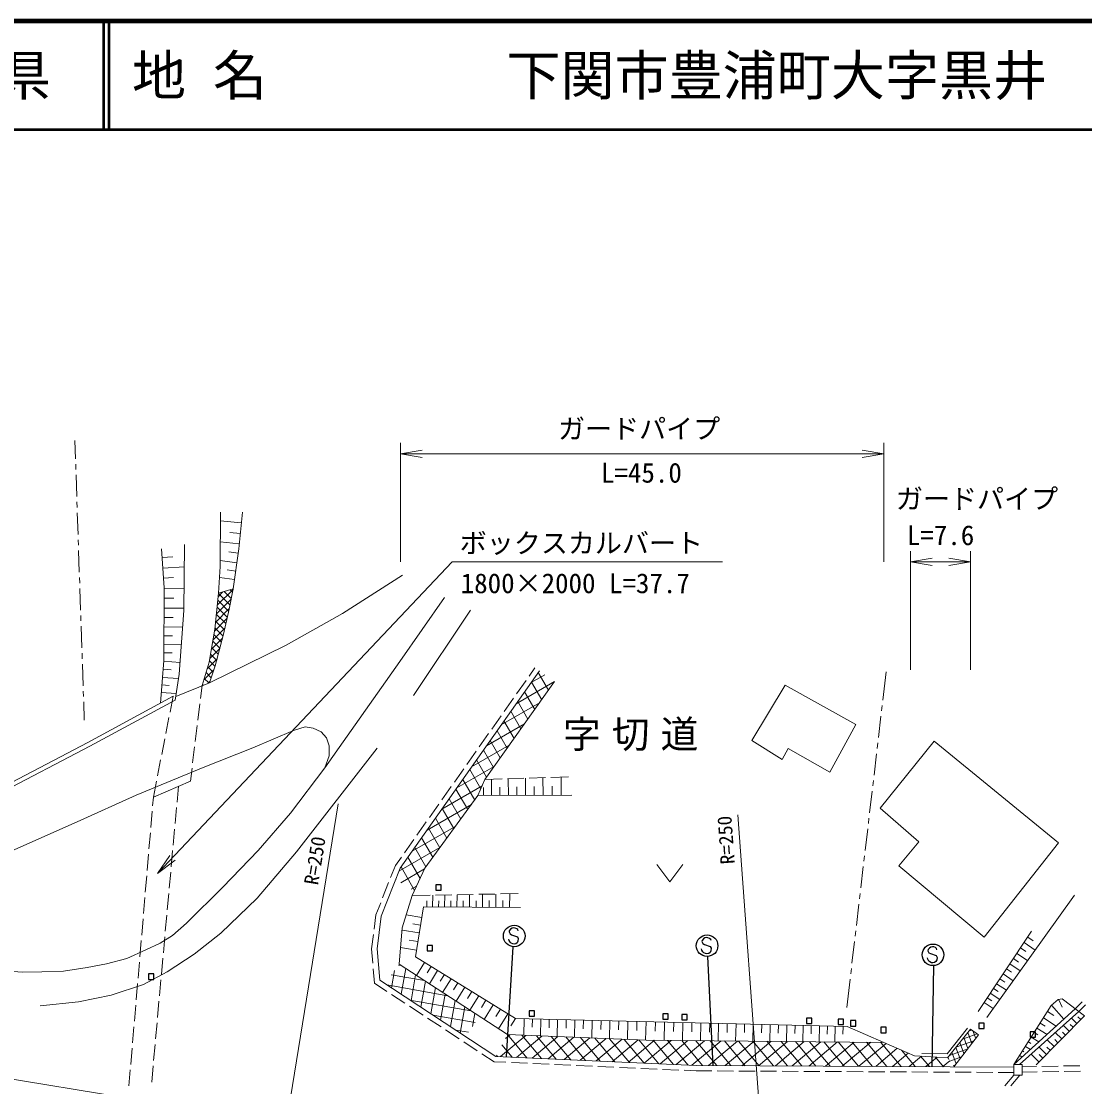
# Model space of a CAD drawing. Units: millimetres, scale not verified. Extents: x 40000 to 680000, y 20000 to 380000.
# Drawn here: x 360144 to 458509, y 281458 to 380000 of the extents above; entities that cross this region are included whole.
import ezdxf
from ezdxf.enums import TextEntityAlignment as Align

# ---------------------------------------------------------------- set-up
doc = ezdxf.new("R2010")
doc.units = ezdxf.units.MM
doc.header["$LTSCALE"] = 1000
doc.linetypes.add('CHAIN', pattern=[18.5, 12, -1.5, 3.5, -1.5])
for name, color, linetype, lineweight in [('M-BMK', 2, 'CHAIN', 13), ('M-BMK-HTXT', 7, 'Continuous', 13), ('M-BMK-ROW', 30, 'Continuous', 25), ('M-STR-HTXT', 7, 'Continuous', 13), ('M-STR-STRC', 7, 'Continuous', 25), ('M-TTL', 2, 'Continuous', 140), ('M-TTL-LINE', 7, 'Continuous', 50), ('M-WORK', 1, 'Continuous', 13)]:
    doc.layers.add(name, color=color, linetype=linetype, lineweight=lineweight)
doc.layers.add('M-TTL-TXT', color=7, linetype='Continuous')
doc.styles.add('ＭＳ ゴシック', font='')
doc.styles.get('ＭＳ ゴシック').set_extended_font_data('MS Gothic')

# ---------------------------------------------------------------- blocks, each defined once
blk = doc.blocks.new('open_arrow')
at = {"color": 0, "linetype": 'Continuous', "lineweight": -2}
blk.add_lwpolyline([(7.5, 1.25), (0, 0), (7.5, -1.25)], dxfattribs=at)

msp = doc.modelspace()

# ---------------------------------------------------------------- hatches: boundary and pattern name
at = {"layer": 'M-WORK'}
h = msp.add_hatch(dxfattribs=at)
h.set_pattern_fill('USER', color=256, style=0, pattern_type=2)
h.set_pattern_definition([(45, (378876, 325888), (-353.553, 353.553), []), (135, (378876, 325888), (-353.553, -353.553), [])])
h.paths.add_polyline_path([(377542, 318825), (378082, 320385), (378856, 323317), (379747, 327515), (378387, 327093), (378035, 323774), (377519, 320725), (376877, 318552)])
h = msp.add_hatch(dxfattribs=at)
h.set_pattern_fill('USER', color=256, style=0, pattern_type=2)
h.set_pattern_definition([(30, (407847, 317993), (-500, 866.025), []), (120, (407847, 317993), (-866.025, -500), [])])
h.paths.add_polyline_path([(409475, 318921), (403011, 309872), (402380, 308379), (397482, 301671), (396488, 299538), (394776, 300617), (395200, 301685), (408069, 319925)])
h = msp.add_hatch(dxfattribs=at)
h.set_pattern_fill('USER', color=256, style=0, pattern_type=2)
h.set_pattern_definition([(350, (397365, 290266), (173.65, 984.81), []), (260, (397365, 290266), (984.81, -173.65), [])])
h.paths.add_polyline_path([(395107, 292795), (402500, 287973), (401245, 286088), (393754, 291009)])
h = msp.add_hatch(dxfattribs=at)
h.set_pattern_fill('USER', color=256, style=0, pattern_type=2)
h.set_pattern_definition([(20, (446768, 284630), (-171.01, 469.85), []), (110, (446768, 284630), (-469.85, -171.01), [])])
h.paths.add_polyline_path([(445825, 284143), (447957, 286773), (448685, 286262), (446412, 283304)])
h = msp.add_hatch(dxfattribs=at)
h.set_pattern_fill('USER', color=256, style=0, pattern_type=2)
h.set_pattern_definition([(130, (412886, 284778), (-766.044, -642.788), []), (40, (412886, 284778), (-642.788, 766.044), [])])
h.paths.add_polyline_path([(405104, 286274), (416208, 285827), (417944, 285757), (439919, 285556), (442774, 284309), (445825, 284143), (446412, 283304), (422575, 283422), (404035, 284255)])

# ---------------------------------------------------------------- linework, layer by layer
at = {"layer": 'M-BMK'}
msp.add_line((321277, 288335), (384639, 278035), dxfattribs=at)
at = {"layer": 'M-BMK-HTXT'}
for p, q in [((365101, 341237), (365158, 339538)), ((365175, 339038), (365191, 338539)), ((365208, 338039), (365275, 336040)), ((365292, 335540), (365309, 335040)), ((365326, 334541), (365393, 332542)), ((365410, 332042), (365427, 331542)), ((365444, 331043), (365511, 329044)), ((365528, 328544), (365544, 328044)), ((365561, 327545), (365628, 325546)), ((365645, 325046), (365662, 324546)), ((365679, 324047), (365746, 322048)), ((365763, 321548), (365780, 321048)), ((365797, 320549), (365864, 318550)), ((440143, 319824), (439837, 317221)), ((365881, 318050), (365897, 317550)), ((365914, 317051), (365971, 315352)), ((439779, 316724), (439721, 316227)), ((439663, 315731), (439429, 313745)), ((439371, 313248), (439313, 312751)), ((439255, 312255), (439022, 310268)), ((438963, 309772), (438905, 309275)), ((438847, 308779), (438614, 306792)), ((438555, 306296), (438497, 305799)), ((438439, 305302), (438206, 303316)), ((438147, 302819), (438089, 302323)), ((438031, 301826), (437798, 299840)), ((437740, 299343), (437681, 298847)), ((437623, 298350), (437390, 296364)), ((437332, 295867), (437273, 295371)), ((437215, 294874), (436982, 292888)), ((436924, 292391), (436865, 291894)), ((436807, 291398), (436502, 288794))]:
    msp.add_line(p, q, dxfattribs=at)
at = {"layer": 'M-BMK-ROW'}
for p, q in [((398975, 300144), (398475, 300144)), ((398475, 300144), (398475, 299644)), ((398475, 299644), (398975, 299644)), ((398975, 299644), (398975, 300144)), ((398190, 294533), (397690, 294533)), ((397690, 294533), (397690, 294033)), ((397690, 294033), (398190, 294033)), ((398190, 294033), (398190, 294533)), ((372401, 291882), (371901, 291882)), ((371901, 291882), (371901, 291382)), ((372401, 291382), (372401, 291882)), ((371901, 291382), (372401, 291382)), ((407612, 288482), (407112, 288482)), ((407112, 288482), (407112, 287982)), ((407112, 287982), (407612, 287982)), ((407612, 287982), (407612, 288482)), ((419990, 288201), (419490, 288201)), ((419490, 288201), (419490, 287701)), ((419990, 287701), (419990, 288201)), ((421739, 288137), (421239, 288137)), ((421239, 288137), (421239, 287637)), ((421739, 287637), (421739, 288137)), ((433264, 287802), (432764, 287802)), ((432764, 287802), (432764, 287302)), ((433264, 287302), (433264, 287802)), ((419490, 287701), (419990, 287701)), ((421239, 287637), (421739, 287637)), ((432764, 287302), (433264, 287302)), ((436201, 287713), (435701, 287713)), ((435701, 287713), (435701, 287213)), ((435701, 287213), (436201, 287213)), ((436201, 287213), (436201, 287713)), ((437350, 287572), (436850, 287572)), ((436850, 287572), (436850, 287072)), ((436850, 287072), (437350, 287072)), ((437350, 287072), (437350, 287572)), ((440146, 286953), (439646, 286953)), ((439646, 286953), (439646, 286453)), ((440146, 286453), (440146, 286953)), ((449215, 287348), (448715, 287348)), ((448715, 287348), (448715, 286848)), ((448715, 286848), (449215, 286848)), ((449215, 286848), (449215, 287348)), ((439646, 286453), (440146, 286453)), ((453966, 286527), (453466, 286527)), ((453466, 286527), (453466, 286027)), ((453466, 286027), (453966, 286027)), ((453966, 286027), (453966, 286527))]:
    msp.add_line(p, q, dxfattribs=at)
at = {"layer": 'M-STR-HTXT'}
for p, q in [((395225, 330000), (395225, 341000)), ((439919, 330000), (439919, 341000)), ((395225, 340000), (439919, 340000)), ((442402, 320000), (442402, 331000)), ((447957, 320000), (447957, 331000)), ((442402, 330000), (447957, 330000)), ((384639, 278035), (389449, 307626)), ((428619, 276735), (426435, 306606))]:
    msp.add_line(p, q, dxfattribs=at)
msp.add_lwpolyline([(372743, 301172), (400000, 330000), (425000, 330000)], dxfattribs=at)
at = {"layer": 'M-STR-STRC'}
for p, q in [((405282, 295884), (405266, 295770)), ((405266, 295770), (405351, 295588)), ((405410, 296022), (405282, 295884)), ((405541, 296115), (405410, 296022)), ((405707, 296149), (405541, 296115)), ((405823, 296133), (405707, 296149)), ((405967, 296060), (405823, 296133)), ((406077, 295986), (405967, 296060)), ((406112, 295874), (406077, 295986)), ((405268, 294995), (405229, 295105)), ((405352, 294818), (405268, 294995)), ((405351, 295588), (405502, 295514)), ((405455, 294744), (405352, 294818)), ((405602, 294669), (405455, 294744)), ((405502, 295514), (406035, 295326)), ((405722, 294652), (405602, 294669)), ((405889, 294681), (405722, 294652)), ((406014, 294777), (405889, 294681)), ((406085, 294926), (406014, 294777)), ((406035, 295326), (406115, 295153)), ((406115, 295153), (406085, 294926)), ((423119, 294987), (423103, 294873)), ((423103, 294873), (423188, 294691)), ((423247, 295125), (423119, 294987)), ((423188, 294691), (423339, 294617)), ((423378, 295218), (423247, 295125)), ((423544, 295252), (423378, 295218)), ((423660, 295235), (423544, 295252)), ((423804, 295163), (423660, 295235)), ((423914, 295088), (423804, 295163)), ((423949, 294977), (423914, 295088)), ((405612, 294406), (405005, 284211)), ((423105, 294098), (423066, 294208)), ((423189, 293921), (423105, 294098)), ((423292, 293847), (423189, 293921)), ((423439, 293772), (423292, 293847)), ((423339, 294617), (423872, 294429)), ((423559, 293755), (423439, 293772)), ((423726, 293784), (423559, 293755)), ((423851, 293880), (423726, 293784)), ((423922, 294029), (423851, 293880)), ((423872, 294429), (423952, 294256)), ((423952, 294256), (423922, 294029)), ((444017, 294142), (444001, 294029)), ((444001, 294029), (444086, 293846)), ((444145, 294281), (444017, 294142)), ((444086, 293846), (444237, 293773)), ((444276, 294374), (444145, 294281)), ((444237, 293773), (444769, 293585)), ((444442, 294407), (444276, 294374)), ((444558, 294391), (444442, 294407)), ((444702, 294319), (444558, 294391)), ((444812, 294244), (444702, 294319)), ((444846, 294132), (444812, 294244)), ((423610, 293501), (424108, 283415)), ((444003, 293254), (443964, 293364)), ((444087, 293076), (444003, 293254)), ((444190, 293003), (444087, 293076)), ((444336, 292928), (444190, 293003)), ((444457, 292911), (444336, 292928)), ((444624, 292939), (444457, 292911)), ((444749, 293035), (444624, 292939)), ((444820, 293185), (444749, 293035)), ((444769, 293585), (444850, 293412)), ((444850, 293412), (444820, 293185)), ((444534, 292658), (444372, 283314))]:
    msp.add_line(p, q, dxfattribs=at)
for centre in [(405739, 295397), (423576, 294500), (444474, 293656)]:
    msp.add_circle(centre, 1000, dxfattribs=at)
at = {"layer": 'M-TTL'}
msp.add_line((680000, 380000), (40000, 380000), dxfattribs=at)
at = {"layer": 'M-TTL-LINE'}
for p, q in [((367750, 380000), (367750, 370000)), ((368250, 380000), (368250, 370000)), ((40000, 370000), (680000, 370000))]:
    msp.add_line(p, q, dxfattribs=at)
at = {"layer": 'M-WORK'}
for p, q in [((378574, 334598), (378527, 329579)), ((380263, 331221), (380591, 334598)), ((380495, 333603), (378567, 333790)), ((380401, 332639), (379437, 332733)), ((373352, 327604), (373105, 331192)), ((375251, 331615), (375181, 325493)), ((380307, 331675), (378549, 331846)), ((379747, 327515), (380263, 331221)), ((373159, 330407), (374159, 330476)), ((380082, 329923), (378533, 330139)), ((380204, 330798), (379329, 330920)), ((373228, 329407), (375228, 329545)), ((378527, 329579), (378387, 327093)), ((379974, 329148), (379200, 329256)), ((373291, 328483), (374216, 328546)), ((379867, 328373), (378470, 328568)), ((389856, 325217), (395415, 328770)), ((373316, 320884), (373352, 327604)), ((373351, 327558), (375205, 327549)), ((378387, 327093), (379747, 327515)), ((379372, 325615), (379747, 327515)), ((373347, 326637), (374268, 326633)), ((378387, 327093), (378035, 323774)), ((395160, 320781), (399276, 326692)), ((373342, 325717), (375184, 325707)), ((375181, 325493), (374759, 319618)), ((378856, 323317), (379372, 325615)), ((384649, 322296), (389856, 325217)), ((401703, 325531), (396426, 317650)), ((373337, 324847), (374207, 324843)), ((373333, 323978), (375072, 323969)), ((378035, 323774), (377519, 320725)), ((378082, 320385), (378856, 323317)), ((373324, 322347), (374954, 322339)), ((373328, 323162), (374144, 323158)), ((377542, 318825), (384649, 322296)), ((373320, 321582), (374085, 321578)), ((373006, 316932), (373316, 320884)), ((373311, 320818), (374837, 320698)), ((377519, 320725), (376877, 318552)), ((377542, 318825), (378082, 320385)), ((388211, 310960), (395160, 320781)), ((373193, 319318), (374693, 319201)), ((373252, 320068), (374002, 320009)), ((374759, 319618), (374378, 317219)), ((408069, 319925), (395200, 301685)), ((407660, 320213), (407118, 319445)), ((373139, 318624), (373833, 318569)), ((374430, 317548), (377542, 318825)), ((376730, 317360), (376877, 318552)), ((409475, 318921), (403011, 309872)), ((406830, 319036), (405965, 317810)), ((427708, 313492), (430811, 318605)), ((430811, 318605), (437341, 314966)), ((366284, 313302), (374188, 317571)), ((373084, 317929), (374473, 317820)), ((373899, 316099), (374188, 317571)), ((405677, 317402), (404812, 316176)), ((366471, 312949), (374378, 317219)), ((376485, 315375), (376668, 316864)), ((373515, 314136), (373803, 315608)), ((404524, 315768), (403659, 314542)), ((376240, 313390), (376424, 314879)), ((381550, 312790), (385318, 314400)), ((385318, 314400), (386397, 314729)), ((386397, 314729), (387132, 314635)), ((387132, 314635), (387867, 314291)), ((437341, 314966), (434947, 310543)), ((373131, 312173), (373419, 313645)), ((387867, 314291), (388367, 313712)), ((388367, 313712), (388617, 312993)), ((403371, 314133), (402506, 312908)), ((430524, 311711), (427708, 313492)), ((439577, 307215), (444590, 313430)), ((444590, 313430), (456072, 304001)), ((357465, 308681), (366284, 313302)), ((357645, 308324), (366471, 312949)), ((375995, 311405), (376179, 312894)), ((376968, 310976), (381550, 312790)), ((385614, 303190), (393049, 312760)), ((388617, 312993), (388617, 312071)), ((402218, 312499), (401353, 311274)), ((431079, 312726), (430524, 311711)), ((434947, 310543), (431079, 312726)), ((372747, 310210), (373035, 311682)), ((388617, 312071), (388211, 310960)), ((370761, 308412), (376968, 310976)), ((375787, 309717), (375934, 310909)), ((388211, 310960), (385043, 306753)), ((401065, 310865), (400200, 309639)), ((372362, 308248), (372651, 309720)), ((372362, 308248), (375787, 309717)), ((403011, 309872), (402380, 308379)), ((404633, 309925), (403011, 309872)), ((403651, 308387), (403641, 309893)), ((406632, 309990), (405133, 309941)), ((405196, 308398), (405186, 309943)), ((406782, 308409), (406771, 309994)), ((408631, 310055), (407132, 310006)), ((408409, 308420), (408398, 310047)), ((410753, 310124), (409131, 310071)), ((410079, 308432), (410067, 310101)), ((374550, 307781), (374683, 309244)), ((399912, 309231), (399047, 308005)), ((402380, 308379), (411079, 308438)), ((402898, 308382), (402893, 309135)), ((404424, 308393), (404418, 309165)), ((405989, 308403), (405983, 309196)), ((407595, 308415), (407590, 309228)), ((409244, 308426), (409238, 309261)), ((365304, 305965), (370761, 308412)), ((372362, 308248), (372293, 307435)), ((402380, 308379), (397482, 301671)), ((398759, 307597), (397894, 306371)), ((372251, 306936), (372124, 305442)), ((374370, 305789), (374505, 307283)), ((385043, 306753), (382064, 303306)), ((443158, 304094), (439577, 307215)), ((358130, 302783), (365304, 305965)), ((397606, 305962), (396741, 304737)), ((372082, 304944), (371955, 303449)), ((374189, 303797), (374325, 305291)), ((396453, 304328), (395588, 303103)), ((441320, 301872), (443158, 304094)), ((456072, 304001), (449210, 295304)), ((371913, 302951), (371786, 301456)), ((374009, 301805), (374144, 303299)), ((382064, 303306), (378781, 299905)), ((381970, 298882), (385614, 303190)), ((395300, 302694), (394757, 301925)), ((395200, 301685), (393425, 297217)), ((394757, 301925), (394309, 300796)), ((397482, 301671), (396304, 299143)), ((418930, 302019), (420130, 300419)), ((420130, 300419), (421330, 302019)), ((449210, 295304), (441320, 301872)), ((371743, 300958), (371616, 299463)), ((373828, 299814), (373964, 301308)), ((378781, 299905), (375427, 296598)), ((394124, 300331), (393570, 298937)), ((371574, 298965), (371447, 297470)), ((373648, 297822), (373783, 299316)), ((378609, 295661), (381970, 298882)), ((396304, 299143), (395385, 296156)), ((397957, 299172), (396304, 299143)), ((397656, 298106), (397662, 298644)), ((398194, 298101), (398205, 299177)), ((399957, 299208), (398457, 299181)), ((398747, 298096), (398753, 298649)), ((399300, 298090), (399311, 299196)), ((399868, 298085), (399874, 298653)), ((400437, 298080), (400448, 299216)), ((401956, 299243), (400457, 299216)), ((401021, 298074), (401027, 298658)), ((401605, 298068), (401616, 299237)), ((402206, 298063), (402212, 298663)), ((403956, 299278), (402456, 299251)), ((402806, 298057), (402818, 299258)), ((403424, 298051), (403430, 298668)), ((404041, 298045), (404053, 299280)), ((406109, 299316), (404456, 299287)), ((404676, 298039), (404682, 298673)), ((405310, 298033), (405322, 299302)), ((449470, 287865), (457556, 299178)), ((393386, 298472), (392937, 297343)), ((396601, 293484), (397348, 298109)), ((397348, 298109), (406310, 298023)), ((371405, 296972), (371278, 295478)), ((373467, 295830), (373602, 297324)), ((392937, 297343), (392773, 296032)), ((393425, 297217), (393050, 294215)), ((397188, 297122), (395753, 297354)), ((375427, 296598), (374137, 295448)), ((376138, 293723), (378609, 295661)), ((395385, 296156), (395107, 292795)), ((396957, 295687), (395367, 295944)), ((397072, 296405), (396355, 296520)), ((448651, 288420), (453592, 295831)), ((371236, 294979), (371109, 293485)), ((372979, 294745), (371666, 294104)), ((374137, 295448), (372979, 294745)), ((373287, 293838), (373422, 295332)), ((392711, 295536), (392547, 294225)), ((396828, 294892), (396034, 295021)), ((452897, 294789), (453928, 294101)), ((453241, 295304), (453756, 294960)), ((371666, 294104), (369899, 293322)), ((373636, 292081), (376138, 293723)), ((392547, 294225), (392664, 292873)), ((393050, 294215), (393300, 291307)), ((396700, 294098), (395234, 294334)), ((452232, 293790), (453230, 293125)), ((452564, 294289), (453063, 293957)), ((368038, 292821), (366240, 292477)), ((369899, 293322), (368038, 292821)), ((371066, 292987), (370939, 291492)), ((373106, 291846), (373241, 293340)), ((395107, 292795), (405104, 286274)), ((405851, 287768), (396601, 293484)), ((397452, 292959), (396706, 291752)), ((451587, 292824), (452554, 292179)), ((451909, 293307), (452393, 292985)), ((360236, 292055), (358141, 292212)), ((362050, 292087), (360236, 292055)), ((364036, 292149), (362050, 292087)), ((366240, 292477), (364036, 292149)), ((371447, 290908), (373636, 292081)), ((392707, 292375), (392823, 291022)), ((398055, 292586), (397682, 291983)), ((398658, 292213), (397894, 290977)), ((399276, 291831), (398894, 291213)), ((450963, 291887), (451899, 291263)), ((451275, 292355), (451743, 292043)), ((368445, 289939), (371447, 290908)), ((370897, 290994), (370770, 289499)), ((372925, 289854), (373061, 291348)), ((392823, 291022), (393961, 290275)), ((393300, 291307), (404035, 284255)), ((399894, 291449), (399112, 290183)), ((400527, 291058), (400136, 290425)), ((450358, 290981), (451265, 290376)), ((450661, 291434), (451114, 291132)), ((365427, 289313), (368445, 289939)), ((394379, 290000), (395633, 289176)), ((401160, 290667), (400359, 289369)), ((401809, 290266), (401408, 289617)), ((402458, 289865), (401636, 288536)), ((449773, 290102), (450651, 289517)), ((450066, 290541), (450505, 290249)), ((361893, 288938), (365427, 289313)), ((370728, 289001), (370601, 287506)), ((372745, 287863), (372880, 289356)), ((396051, 288902), (397304, 288078)), ((403122, 289454), (402711, 288790)), ((403786, 289044), (402945, 287682)), ((449206, 289252), (450056, 288685)), ((449489, 289677), (449915, 289394)), ((455403, 288961), (451968, 283498)), ((456054, 289535), (455403, 288961)), ((455439, 288993), (456571, 287710)), ((456437, 289574), (456054, 289535)), ((456089, 289539), (456414, 288803)), ((458486, 288022), (456437, 289574)), ((457624, 288675), (458266, 289301)), ((458569, 289029), (457954, 288426)), ((397722, 287804), (398976, 286980)), ((404467, 288623), (404046, 287942)), ((405148, 288202), (404286, 286808)), ((405845, 287771), (405414, 287074)), ((436529, 287021), (405851, 287768)), ((406664, 287748), (406626, 286213)), ((451968, 283498), (457624, 288675)), ((452492, 283498), (457954, 288426)), ((458486, 288022), (454024, 283465)), ((454683, 287815), (455869, 287069)), ((455056, 288408), (455649, 288035)), ((457787, 287308), (457273, 287811)), ((458137, 287665), (457880, 287917)), ((370559, 287008), (370432, 285513)), ((372564, 285871), (372700, 287365)), ((407431, 287730), (407412, 286962)), ((408199, 287711), (408161, 286151)), ((408979, 287692), (408960, 286912)), ((409758, 287673), (409720, 286088)), ((410551, 287654), (410531, 286861)), ((411343, 287634), (411304, 286025)), ((412148, 287615), (412128, 286810)), ((412953, 287595), (412913, 285960)), ((413770, 287575), (413750, 286758)), ((414588, 287555), (414548, 285894)), ((415419, 287535), (415398, 286704)), ((416249, 287515), (416208, 285827)), ((417093, 287494), (417073, 286650)), ((417937, 287474), (417895, 285759)), ((418794, 287453), (418773, 286596)), ((419652, 287432), (419610, 285742)), ((420497, 287411), (420476, 286566)), ((421342, 287391), (421301, 285726)), ((422174, 287371), (422154, 286538)), ((423006, 287350), (422966, 285711)), ((423826, 287330), (423806, 286511)), ((424645, 287310), (424606, 285696)), ((425452, 287291), (425433, 286484)), ((426259, 287271), (426221, 285681)), ((427054, 287252), (427035, 286457)), ((427849, 287232), (427811, 285667)), ((428632, 287213), (428613, 286431)), ((429415, 287194), (429377, 285653)), ((430185, 287176), (430167, 286405)), ((430956, 287157), (430919, 285638)), ((431715, 287138), (431697, 286379)), ((432475, 287120), (432438, 285625)), ((433222, 287102), (433204, 286354)), ((433970, 287083), (433934, 285611)), ((434706, 287066), (434688, 286329)), ((435442, 287048), (435407, 285597)), ((436168, 287030), (436150, 286305)), ((439919, 285556), (436529, 287021)), ((445787, 284488), (447663, 286875)), ((445825, 284143), (447957, 286773)), ((447957, 286773), (448685, 286262)), ((454097, 286884), (455028, 286299)), ((454390, 287349), (454855, 287057)), ((457087, 286593), (456529, 287140)), ((457437, 286950), (457180, 287202)), ((399394, 286706), (400647, 285882)), ((405104, 286274), (417944, 285757)), ((448685, 286262), (446412, 283304)), ((453565, 286037), (454263, 285598)), ((453831, 286461), (454180, 286241)), ((455688, 285164), (455041, 285798)), ((456038, 285521), (455737, 285816)), ((456388, 285879), (455785, 286469)), ((456738, 286236), (456458, 286509)), ((370389, 285015), (370262, 283521)), ((372384, 283879), (372519, 285373)), ((401065, 285607), (402319, 284784)), ((417944, 285757), (439919, 285556)), ((439919, 285556), (442774, 284309)), ((453033, 285191), (453498, 284898)), ((453299, 285614), (453532, 285468)), ((454989, 284449), (454297, 285126)), ((455338, 284807), (455015, 285124)), ((402737, 284509), (403875, 283762)), ((404035, 284255), (422575, 283422)), ((442774, 284309), (445825, 284143)), ((443450, 284526), (445787, 284488)), ((452500, 284344), (452733, 284198)), ((452767, 284768), (452883, 284694)), ((454289, 283735), (453553, 284455)), ((454639, 284092), (454293, 284431)), ((370220, 283022), (370093, 281528)), ((372203, 281887), (372339, 283381)), ((403875, 283762), (404977, 283712)), ((405477, 283690), (406975, 283622)), ((407475, 283600), (408973, 283533)), ((409473, 283510), (410971, 283443)), ((411471, 283421), (412969, 283353)), ((413469, 283331), (414967, 283263)), ((415467, 283241), (416965, 283174)), ((417465, 283151), (418963, 283084)), ((419463, 283062), (420961, 282994)), ((421461, 282972), (422563, 282922)), ((422563, 282922), (424014, 282915)), ((422575, 283422), (451968, 283276)), ((424514, 282913), (426014, 282905)), ((426514, 282903), (428014, 282895)), ((428514, 282893), (430014, 282885)), ((430514, 282883), (432014, 282875)), ((432514, 282873), (434014, 282866)), ((434514, 282863), (436014, 282856)), ((436514, 282853), (438014, 282846)), ((438514, 282843), (440014, 282836)), ((440514, 282833), (442014, 282826)), ((442514, 282823), (444014, 282816)), ((452717, 283498), (451968, 283498)), ((451968, 283498), (451968, 282533)), ((454047, 283330), (452708, 283307)), ((452717, 282533), (452717, 283498)), ((454120, 282832), (452717, 282807)), ((456047, 283365), (454547, 283339)), ((456120, 282867), (454620, 282840)), ((458047, 283400), (456547, 283374)), ((458119, 282902), (456619, 282875)), ((444514, 282813), (446014, 282806)), ((446514, 282803), (448014, 282796)), ((448514, 282794), (450014, 282786)), ((450514, 282784), (451966, 282776)), ((451968, 282533), (451136, 281535)), ((452507, 282532), (451675, 281534)), ((451968, 282533), (452717, 282533))]:
    msp.add_line(p, q, dxfattribs=at)

# ---------------------------------------------------------------- block references
at = {"layer": 'M-STR-HTXT', "xscale": 267, "yscale": 267}
for p in [(395225, 340000), (442402, 330000)]:
    msp.add_blockref('open_arrow', p, dxfattribs=at)
for p, rotation in [((439919, 340000), 180), ((447957, 330000), 180), ((372743, 301172), 46.6)]:
    msp.add_blockref('open_arrow', p, dxfattribs=dict(at, rotation=rotation))

# ---------------------------------------------------------------- texts
at = {"layer": 'M-BMK-HTXT', "insert": (417020, 313916), "char_height": 2566, "attachment_point": 5, "style": 'ＭＳ ゴシック'}
msp.add_mtext('\\T1.29;字切道', dxfattribs=at)
at = {"layer": 'M-STR-HTXT', "style": 'ＭＳ ゴシック'}
for s, p in [('ガードパイプ', (417291, 342315)), ('ガードパイプ', (448548, 335838)), ('ボックスカルバート', (411951, 331738)), ('1800×2000 L=37.7', (411388, 328021))]:
    msp.add_text(s, height=1833, dxfattribs=at).set_placement(p, align=Align.MIDDLE_CENTER)
for s, p in [('L=45.0', (417506, 336779)), ('L=7.6', (445179, 331000))]:
    msp.add_text(s, height=1833, dxfattribs=at).set_placement(p, align=Align.BOTTOM_CENTER)
for rotation, p in [(94.183, (425329, 304272)), (80.767, (387296, 302371))]:
    msp.add_text('R=250', height=1320, rotation=rotation, dxfattribs=at).set_placement(p, align=Align.MIDDLE_CENTER)
at = {"layer": 'M-TTL-TXT', "style": 'ＭＳ ゴシック'}
msp.add_text('山\u3000口\u3000県', height=3666, dxfattribs=at).set_placement((350375, 375000), align=Align.MIDDLE_CENTER)
for s, p in [('地 名', (370380, 375000)), ('下関市豊浦町大字黒井', (405024, 375000))]:
    msp.add_text(s, height=3666, dxfattribs=at).set_placement(p, align=Align.MIDDLE_LEFT)

doc.saveas('drawing.dxf')
